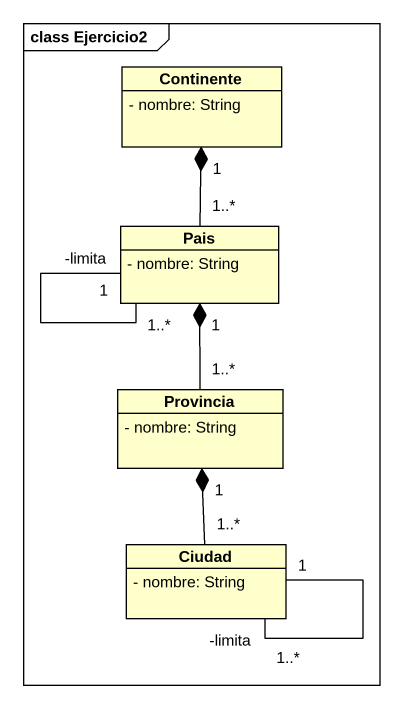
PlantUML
@startuml
mainframe class Ejercicio2
hide circle
hide empty members
skinparam classAttributeIconSize 0
class Continente {
  - nombre: String
}
class Pais {
  - nombre: String
}
class Provincia {
  - nombre: String
}
class Ciudad {
  - nombre: String
}
Pais "1..*" -up-* "1" Continente
Pais "-limita\n1" -- "1..*" Pais
Provincia "1..*" -up-* "1" Pais
Ciudad "1..*" -up-* "1" Provincia
Ciudad "-limita\n1..*" -- "1" Ciudad
@enduml
